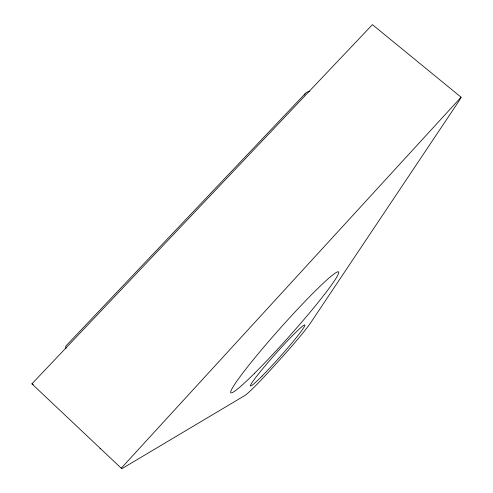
<?xml version="1.0" encoding="UTF-8"?>
<svg xmlns="http://www.w3.org/2000/svg" width="493" height="493" viewBox="0 0 493 493"><rect width="100%" height="100%" fill="white"/><g stroke="black" fill="none" stroke-linecap="round" stroke-linejoin="round"><path stroke-width="0.74" d="M461.091 97.213L459.186 100.689L310.719 322.681A42.527 2.687 -48.3 0 1 288.676 349.771A136.906 9.515 -48.3 0 1 271.335 369.029A42.651 2.699 -48.2 0 1 244.719 395.589L122.474 468.35L121.247 468.196L31.909 383.85L372.418 24.65L461.091 97.213L121.247 468.196M99.925 448.932L100.35 448.47M305.001 93.843L66.487 345.346A21.513 5.928 39.4 0 0 65.735 346.561L65.97 348.52M309.869 91.205L307.077 92.055A20.478 11.45 48.2 0 0 304.267 95.05M31.909 383.85L33.277 384.485M262.029 376.091A40.827 2.65 -48.3 0 0 304.754 325.731A40.827 2.65 -48.3 0 0 266.023 364.802A40.827 2.65 -48.3 0 0 262.029 376.091M254.548 373.287A80.87 6.07 -48.3 0 0 338.629 273.079A80.87 6.07 -48.3 0 0 261.315 350.042A80.87 6.07 -48.3 0 0 254.548 373.287"/></g></svg>
